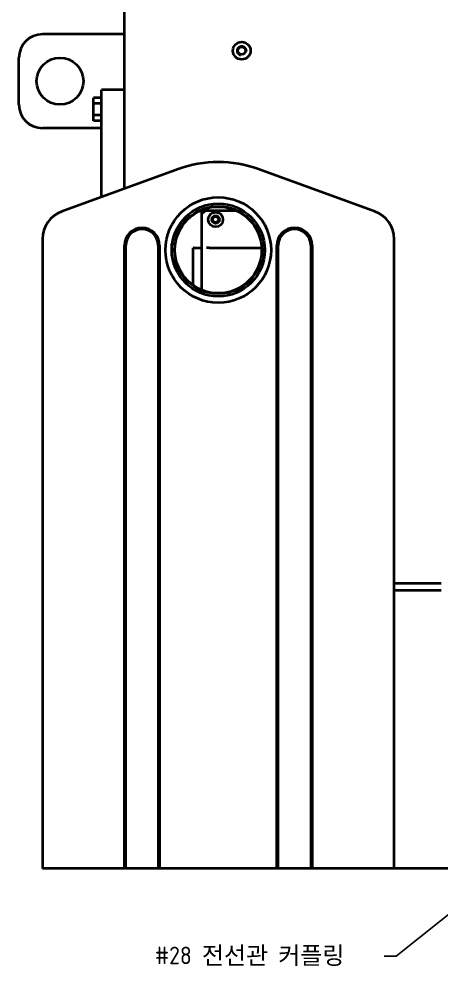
# Model space of a CAD drawing. Header units: millimetres. Extents: x 0 to 4205, y 0 to 2970.
# Drawn here: x 3125 to 3485, y 1114 to 1922 of the extents above; entities that cross this region are included whole.
import ezdxf

# ---------------------------------------------------------------- set-up
doc = ezdxf.new("R2010")
doc.units = ezdxf.units.MM
doc.header["$LTSCALE"] = 5
for name, color, linetype, lineweight in [('가시적인 것(ISO)', 3, 'Continuous', 40), ('가시적인 좁은 것(ISO)', 3, 'Continuous', 35), ('기호(ISO)', 5, 'Continuous', 25), ('해치(ISO)', 7, 'Continuous', 18)]:
    doc.layers.add(name, color=color, linetype=linetype, lineweight=lineweight)
doc.styles.add('치수 텍스트_PSTEK_POSCO', font='isocp.shx')
doc.dimstyles.new('치수_PSTEK_POSCO$7', dxfattribs={"dimscale": 5, "dimtxt": 3, "dimasz": 2, "dimexe": 2, "dimexo": 2.5, "dimgap": 1, "dimtad": 1, "dimrnd": 1e-08, "dimdsep": 46, "dimtxsty": '치수 텍스트_PSTEK_POSCO', "dimcen": 0.09, "dimdle": 10, "dimclrd": 7, "dimclre": 7, "dimclrt": 2, "dimadec": 1, "dimazin": 2, "dimtfac": 1, "dimtmove": 0, "dimatfit": 3, "dimfxl": 0, "dimtolj": 1, "dimlwd": -1, "dimlwe": -1, "dimarcsym": 0})

msp = doc.modelspace()

# ---------------------------------------------------------------- hatches: boundary and pattern name
at = {"layer": '해치(ISO)'}
h = msp.add_hatch(dxfattribs=at)
h.set_pattern_fill('ANSI31', color=256, scale=127, style=0)
h.set_pattern_definition([(45, (0, 0), (-11.22532, 11.22532), [])])
edge = h.paths.add_edge_path()
edge.add_ellipse((3295.1202, 1725.1039), major_axis=(0, 39.6709), ratio=1, start_angle=0, end_angle=360)
edge = h.paths.add_edge_path(flags=0)
edge.add_ellipse((3295.1202, 1725.1039), major_axis=(0, -37.3615), ratio=1, start_angle=0, end_angle=360)

# ---------------------------------------------------------------- linework, layer by layer
at = {"layer": '가시적인 것(ISO)'}
for p, q in [((3215.1202, 1777.404), (3215.1202, 1935.3039)), ((3215.1202, 1909.1039), (3145.1202, 1909.1039)), ((3125.1202, 1849.1039), (3125.1202, 1889.1039)), ((3195.6202, 1854.6039), (3195.6202, 1861.6039)), ((3215.1202, 1861.6039), (3195.6202, 1861.6039)), ((3195.6202, 1854.9188), (3188.6202, 1854.9188)), ((3188.6202, 1850.0113), (3188.6202, 1854.9188)), ((3195.6202, 1850.0113), (3188.6202, 1850.0113)), ((3188.6202, 1840.1964), (3188.6202, 1850.0113)), ((3195.6202, 1770.3066), (3195.6202, 1854.6039)), ((3195.6202, 1840.1964), (3188.6202, 1840.1964)), ((3188.6202, 1835.2889), (3188.6202, 1840.1964)), ((3195.6202, 1835.2889), (3188.6202, 1835.2889)), ((3195.6202, 1829.1039), (3145.1202, 1829.1039)), ((3260.9182, 1794.0731), (3161.5697, 1757.9132)), ((3428.6707, 1757.9132), (3329.3222, 1794.0731)), ((3280.8206, 1755.6042), (3283.8206, 1758.6042)), ((3280.8206, 1758.6042), (3283.8206, 1758.6042)), ((3280.8206, 1758.6042), (3280.8206, 1755.6042)), ((3280.8206, 1755.6042), (3280.8206, 1691.0687)), ((3310.6316, 1758.6042), (3283.8206, 1758.6042)), ((3145.1202, 1734.4209), (3145.1202, 1197.563)), ((3215.1202, 1197.563), (3215.1202, 1729.1039)), ((3216.312, 1197.563), (3216.312, 1729.1039)), ((3243.9285, 1729.1039), (3243.9285, 1197.563)), ((3245.1202, 1729.1039), (3245.1202, 1197.563)), ((3345.1202, 1197.563), (3345.1202, 1729.1039)), ((3346.312, 1197.563), (3346.312, 1729.1039)), ((3373.9285, 1729.1039), (3373.9285, 1197.563)), ((3375.1202, 1729.1039), (3375.1202, 1197.563)), ((3445.1202, 1197.563), (3445.1202, 1734.4209)), ((3274.004, 1727.1039), (3273.8206, 1727.1039)), ((3273.8206, 1694.9509), (3273.8206, 1727.1039)), ((3274.004, 1727.1039), (3280.8206, 1727.1039)), ((3287.2175, 1727.1039), (3284.9815, 1727.1039)), ((3287.2175, 1727.1039), (3331.9831, 1727.1039)), ((3445.1202, 1441.1039), (3485.1202, 1441.1039)), ((3445.1202, 1435.1039), (3485.1202, 1435.1039)), ((3215.1202, 1197.563), (3145.1202, 1197.563)), ((3216.312, 1197.563), (3215.1202, 1197.563)), ((3243.9285, 1197.563), (3216.312, 1197.563)), ((3245.1202, 1197.563), (3243.9285, 1197.563)), ((3345.1202, 1197.563), (3245.1202, 1197.563)), ((3346.312, 1197.563), (3345.1202, 1197.563)), ((3373.9285, 1197.563), (3346.312, 1197.563)), ((3375.1202, 1197.563), (3373.9285, 1197.563)), ((3445.1202, 1197.563), (3375.1202, 1197.563)), ((3895.1202, 1197.563), (3445.1202, 1197.563))]:
    msp.add_line(p, q, dxfattribs=at)
for centre, radius in [((3315.1202, 1895.1039), 7.5), ((3315.1202, 1895.1039), 3.3235), ((3160.1202, 1869.1039), 20), ((3295.1202, 1725.1039), 45), ((3295.1202, 1725.1039), 39.6709), ((3295.1202, 1725.1039), 37.3615), ((3295.1202, 1725.1039), 36.9171), ((3292.8206, 1751.1042), 6.3), ((3292.8206, 1751.1042), 3.3), ((3292.8206, 1751.1042), 2.4585)]:
    msp.add_circle(centre, radius, dxfattribs=at)
for centre, radius, start, end in [((3145.1202, 1889.1039), 20, 90, 180), ((3145.1202, 1849.1039), 20, 180, 270), ((3295.1202, 1700.1039), 100, 70, 110), ((3170.1202, 1734.4209), 25, 110, 180), ((3420.1202, 1734.4209), 25, 0, 70), ((3230.1202, 1729.1039), 15, 0, 180), ((3230.1202, 1729.1039), 13.8082, 0, 180), ((3360.1202, 1729.1039), 15, 0, 180), ((3360.1202, 1729.1039), 13.8082, 0, 180)]:
    msp.add_arc(centre, radius, start, end, dxfattribs=at)
at = {"layer": '가시적인 좁은 것(ISO)'}
for centre, radius, start, end in [((3315.1202, 1895.1039), 4, 350, 260), ((3292.8206, 1751.1042), 3, 170, 80)]:
    msp.add_arc(centre, radius, start, end, dxfattribs=at)

# ---------------------------------------------------------------- texts
at = {"layer": '기호(ISO)', "color": 2, "insert": (3241.0929, 1122.6845), "char_height": 15.000001, "width": 190.601921, "attachment_point": 4, "style": '치수 텍스트_PSTEK_POSCO'}
msp.add_mtext('{\\fISOCP|b0|i0;\\H15.0000;#28 전선관 커플링}', dxfattribs=at)

# ---------------------------------------------------------------- leaders
at = {"layer": '기호(ISO)', "color": 7, "annotation_type": 0, "has_hookline": 1, "hookline_direction": 1, "text_width": 168.2323}
msp.add_leader([(3591.3702, 1238.4678), (3446.6948, 1122.6845), (3436.6948, 1122.6845)], dimstyle='치수_PSTEK_POSCO$7', override={"dimtad": 0}, dxfattribs=at)

doc.saveas('drawing.dxf')
